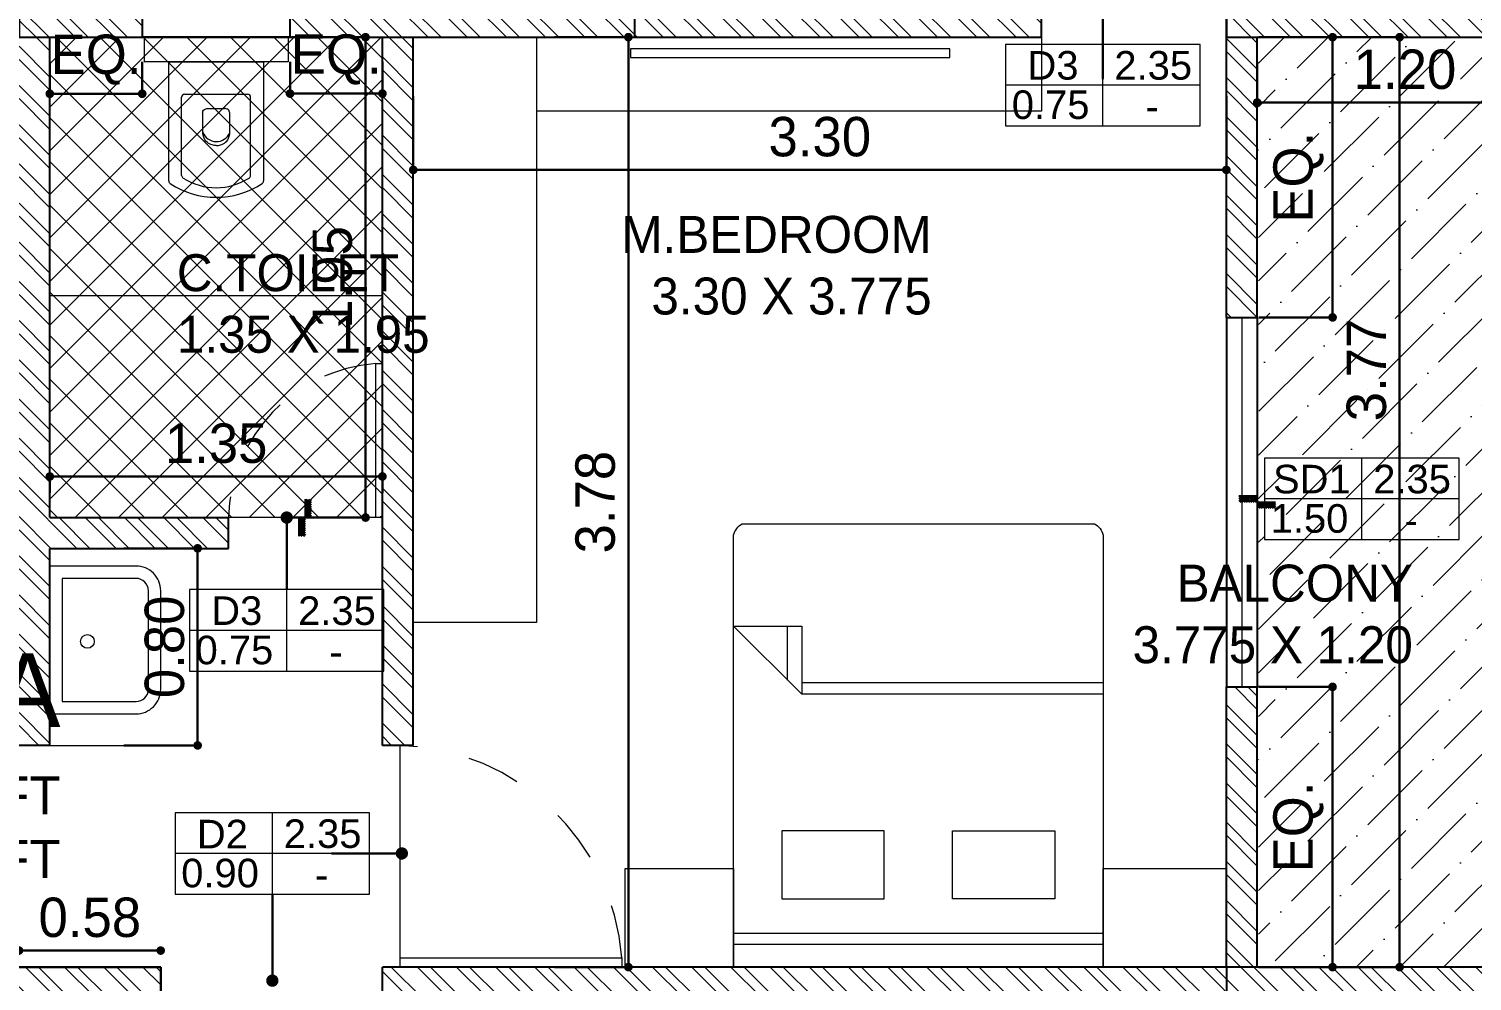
# Model space of a CAD drawing. Header units: metres. Extents: x 494 to 1845, y -666 to 1061.
# Drawn here: x 1411.273 to 1413.989, y 262.605 to 264.397 of the extents above; entities that cross this region are included whole.
import ezdxf

# ---------------------------------------------------------------- set-up
doc = ezdxf.new("R2010")
doc.units = ezdxf.units.M
doc.header["$MEASUREMENT"] = 0
doc.linetypes.add('1', pattern=[0])
doc.linetypes.add('DASHED2', pattern=[0.375, 0.25, -0.125])
doc.layers.get('Defpoints').update_dxf_attribs({"color": 12})
for name, color, linetype in [('A-AREA', 1, 'Continuous'), ('TILE DROP', 180, '1'), ('VDA-TEXT', 250, '1'), ('VDA-WALL BELOW', 8, 'Continuous')]:
    doc.layers.add(name, color=color, linetype=linetype)
for name, color, linetype, lineweight in [('A-Wall Hatch', 8, 'Continuous', 9), ('ARCHITECTURAL COMMENTS', 2, 'Continuous', 30), ('DIMENSION', 8, 'Continuous', 5), ('VDA-DOOR', 23, 'Continuous', 5), ('VDA-DW TAGS', 4, 'Continuous', 9), ('VDA-FURNITURE', 8, 'Continuous', 13), ('VDA-HATCH', 8, 'Continuous', 9), ('VDA-PLUMBING', 8, 'Continuous', 13), ('VDA-SLIDING DOOR', 4, 'Continuous', 9), ('VDA-WALL', 250, 'Continuous', 25)]:
    doc.layers.add(name, color=color, linetype=linetype, lineweight=lineweight)
doc.styles.add('arial', font='arial.ttf', dxfattribs={"height": 0.3})
doc.styles.add('RS', font='GOTHIC.TTF')
doc.styles.get("Standard").update_dxf_attribs({"font": 'arial.ttf'})
doc.dimstyles.new('SMALL-1', dxfattribs={"dimtxt": 0.16, "dimasz": 0.035, "dimexe": 0, "dimexo": 0.1, "dimgap": 0.05, "dimtad": 1, "dimzin": 0, "dimdsep": 46, "dimtxsty": 'RS', "dimblk": 'DOT', "dimcen": 2.5, "dimclrd": 256, "dimclre": 256, "dimclrt": 5, "dimadec": 0, "dimazin": 0, "dimtfac": 1, "dimtdec": 3, "dimtofl": 0, "dimtmove": 0, "dimatfit": 3, "dimfxl": 0, "dimtolj": 1, "dimtzin": 0, "dimarcsym": 0})
pattern_1 = [(135.0000000000001, (-4.440892098500626e-16, 0.375), (-0.004419417382415919, -0.004419417382415927), [])]

# ---------------------------------------------------------------- blocks, each defined once
blk = doc.blocks.new('zw$DE63')
at = {"layer": 'VDA-FURNITURE', "extrusion": (-1.507989483803639e-06, 1.204778851980319e-06, 0.9999999999981374)}
for p, q in [((0, 1.465385175775737), (1.737475395202637e-05, 0.03461594507098198)), ((1.799999579787254, 1.500022419262677), (0.04615342523902655, 1.500001120846719)), ((0.6923106350004673, 1.223085890640505), (0.4153841948136687, 1.500005604699254)), ((0.4153841948136687, 1.500005604699254), (0.4153875578194857, 1.223082527751103)), ((1.799999579787254, 1.500022419262677), (1.661538041196764, 1.500020737759769)), ((1.661538041196764, 1.500020737759769), (1.661556256935, 2.073787618428469e-05)), ((1.707710103131831, 2.129829954355955e-05), (1.707691887393594, 1.500021298183128)), ((1.800017794594169, 2.241926267743111e-05), (1.799999579787254, 1.500022419262677)), ((1.800017794594169, 2.241926267743111e-05), (1.799999579787254, 1.500022419262677)), ((1.246155807748437, 1.303861847263761), (1.523078884929419, 1.303865210153162)), ((1.246160851791501, 0.8884772319579497), (1.246155807748437, 1.303861847263761)), ((1.523078884929419, 1.303865210153162), (1.523083928972483, 0.8884805948473513)), ((0.6346176266670227, 1.280777497799136), (0.4153868574649096, 1.280774835497141)), ((0.4153875578194857, 1.223082527751103), (0.6923106350004673, 1.223085890640505)), ((0.646171641536057, 8.407281711697578e-06), (0.646156788803637, 1.223085330217145)), ((0.6923254877328873, 8.967705070972443e-06), (0.6923106350004673, 1.223085890640505)), ((1.523083928972483, 0.8884805948473513), (1.246160851791501, 0.8884772319579497)), ((1.5230872919783, 0.6115575178992003), (1.246164214797318, 0.6115541550097987)), ((1.246164214797318, 0.6115541550097987), (1.246169258840382, 0.1961695397039875)), ((1.523092336021364, 0.1961729025933892), (1.5230872919783, 0.6115575178992003)), ((1.246169258840382, 0.1961695397039875), (1.523092336021364, 0.1961729025933892)), ((0.04617164097726345, 1.120963133871555e-06), (1.800017794594169, 2.241926267743111e-05)), ((1.661556256935, 2.073787618428469e-05), (1.800017794594169, 2.241926267743111e-05))]:
    blk.add_line(p, q, dxfattribs=at)
at = {"layer": 'VDA-FURNITURE'}
for centre, start, end in [((0.0650025608483702, 1.426793432219711), 104.438611504063, 149.3025759873148), ((0.0650025608483702, 0.07320768862700788), 210.6974240127036, 255.5613884959456)]:
    blk.add_arc(centre, 0.07559534104429093, start, end, dxfattribs=at)
blk = doc.blocks.new('zw$FB86')
at = {"layer": 'VDA-FURNITURE'}
for points in [[(0, 0.4500000000007276), (0, 0.1000000000003638, 0.4142135623890781), (0.09999999999854481, 0), (0.5, 0, 0.4142135623784227), (0.5999999999985448, 0.1000000000003638), (0.5999999999985448, 0.4500000000007276)], [(0.05000000000291038, 0.4000000000014552), (0.05000000000291038, 0.09999999999672582, 0.4142135623730954), (0.09999999999854481, 0.0499999999992724), (0.5, 0.0499999999992724, 0.4142135623730952), (0.5499999999956344, 0.09999999999854481), (0.5499999999956344, 0.4000000000014552)]]:
    blk.add_lwpolyline(points, format="xyb", close=True, dxfattribs=at)
blk.add_circle((0.2941563244385179, 0.2973085056728451), 0.02777948606671998, dxfattribs=at)
blk = doc.blocks.new('zw$2702')
at = {"layer": 'VDA-FURNITURE'}
for p, q in [((0.5499802494960022, 0), (0.5499802476333571, 0.584986173780635)), ((0.6499802481921506, 0.5849861740134656), (0.5499802476333571, 0.584986173780635)), ((0.6499802491234732, 2.328306436538696e-10), (0.6499802481921506, 0.5849861740134656)), ((0.06626789482106688, 0.4849861727561802), (0.5499802476333571, 0.4849861738039181)), ((0.5499802476333571, 0.4849861738039181), (0.5499802485646796, 0.09999999997671694)), ((0.08852634602953913, 0.4324880581116304), (0.4059854198785615, 0.4324880588101223)), ((0.4179849887805176, 0.4204884897917509), (0.4179849887805176, 0.1644976834068075)), ((0.2097360829429817, 0.2924556011566892), (0.2098059284107876, 0.2941985074430704)), ((0.2098059284107876, 0.2941985074430704), (0.2100309964807821, 0.2969067156082019)), ((0.2100309964807821, 0.2969067156082019), (0.2105001874806476, 0.3004193421220407)), ((0.2105001874806476, 0.3004193421220407), (0.2113024063946796, 0.3045755033381283)), ((0.2113024063946796, 0.3045755033381283), (0.2125265535505605, 0.3092143153771758)), ((0.2125265535505605, 0.3092143153771758), (0.214261531138618, 0.3141748948255554)), ((0.214261531138618, 0.3141748948255554), (0.2165962422805023, 0.3192963579203933)), ((0.2165962422805023, 0.3192963579203933), (0.2196195882352185, 0.3244178210152313)), ((0.2196195882352185, 0.3244178210152313), (0.2234204721244168, 0.3293784004636109)), ((0.2234204721244168, 0.3293784004636109), (0.2280877952071023, 0.3340172126190737)), ((0.2280877952071023, 0.3340172126190737), (0.2337104606049252, 0.338173373718746)), ((0.2337104606049252, 0.338173373718746), (0.2403773705082131, 0.3416860003490001)), ((0.2403773705082131, 0.3416860003490001), (0.248177426175971, 0.3443942085141316)), ((0.248177426175971, 0.3443942085141316), (0.2571995307298494, 0.3461371148005128)), ((0.2571995307298494, 0.3461371148005128), (0.2675325863601756, 0.3467538355616853)), ((0.2675325863601756, 0.3467538355616853), (0.2780191826241207, 0.3467557415133342)), ((0.2780191826241207, 0.3467557415133342), (0.2874714464487624, 0.3467611278174445)), ((0.2874714464487624, 0.3467611278174445), (0.2959387444498134, 0.3467694973805919)), ((0.2959387444498134, 0.3467694973805919), (0.3034704441743088, 0.3467803528765216)), ((0.3034704441743088, 0.3467803528765216), (0.3101159131692839, 0.3467931972118095)), ((0.3101159131692839, 0.3467931972118095), (0.3159245171191287, 0.3468075330602005)), ((0.3159245171191287, 0.3468075330602005), (0.3209456235708785, 0.3468228633282706)), ((0.3209456235708785, 0.3468228633282706), (0.3252286000715685, 0.3468386908061802)), ((0.3252286000715685, 0.3468386908061802), (0.3288228123055887, 0.3468545182840899)), ((0.3288228123055887, 0.3468545182840899), (0.3317776278199744, 0.34686984855216)), ((0.3317776278199744, 0.34686984855216), (0.3341424141617608, 0.3468841845169663)), ((0.3341424141617608, 0.3468841845169663), (0.3359665379466605, 0.3468970287358388)), ((0.3359665379466605, 0.3468970287358388), (0.3381902633773279, 0.346916253794916)), ((0.3381902633773279, 0.346916253794916), (0.3388437426256132, 0.3469235459342599)), ((0.3388437426256132, 0.3469235459342599), (0.3397653868960333, 0.3470724488142878)), ((0.3397653868960333, 0.3470724488142878), (0.3421951776908827, 0.3472432924900204)), ((0.3421951776908827, 0.3472432924900204), (0.3456303991915775, 0.3470222798641771)), ((0.3456303991915775, 0.3470222798641771), (0.3495683355795336, 0.3459956140723079)), ((0.3495683355795336, 0.3459956140723079), (0.3535062728988123, 0.3437494980171323)), ((0.3535062728988123, 0.3437494980171323), (0.3569414934681845, 0.3398701344849542)), ((0.3569414934681845, 0.3398701344849542), (0.3583134880827856, 0.337188673322089)), ((0.3583134880827856, 0.337188673322089), (0.3593712842630339, 0.3339437264949083)), ((0.3593712842630339, 0.3339437264949083), (0.3600520447434974, 0.3300835692789406)), ((0.3600520447434974, 0.3300835692789406), (0.3602929294647765, 0.3255564770661294)), ((0.3602929294647765, 0.3262134199030697), (0.3602929294647765, 0.2587727529462427)), ((0.2097325569557142, 0.2918388803955168), (0.2097360829429817, 0.2924556011566892)), ((0.2097325569557142, 0.2916363230906427), (0.2097360829429817, 0.2910196023294702)), ((0.2097360829429817, 0.2910196023294702), (0.2098059284107876, 0.289276696043089)), ((0.2098059284107876, 0.289276696043089), (0.2100309964807821, 0.2865684878779575)), ((0.2100309964807821, 0.2865684878779575), (0.2105001884119702, 0.2830558613641188)), ((0.2105001884119702, 0.2830558613641188), (0.2113024063946796, 0.2788997001480311)), ((0.2113024063946796, 0.2788997001480311), (0.2125265535505605, 0.2742608881089836)), ((0.2125265535505605, 0.2742608881089836), (0.214261531138618, 0.2693003086606041)), ((0.214261531138618, 0.2693003086606041), (0.2165962422805023, 0.2641788455657661)), ((0.2165962422805023, 0.2641788455657661), (0.2196195882352185, 0.2590573824709281)), ((0.2196195882352185, 0.2590573824709281), (0.2234204721244168, 0.2540968030225486)), ((0.2234204721244168, 0.2540968030225486), (0.2280877952071023, 0.2494579909835011)), ((0.2280877952071023, 0.2494579909835011), (0.2337104615362477, 0.2453018297674134)), ((0.2337104615362477, 0.2453018297674134), (0.2403773705082131, 0.24178920336999)), ((0.2403773705082131, 0.24178920336999), (0.2481774271072936, 0.2390809950884432)), ((0.2481774271072936, 0.2390809950884432), (0.2571995316611719, 0.237338088802062)), ((0.2571995316611719, 0.237338088802062), (0.2675325863601756, 0.2367213681573048)), ((0.2675325863601756, 0.2367213681573048), (0.2780236706676078, 0.2367217985447496)), ((0.2780236706676078, 0.2367217985447496), (0.2874886181743932, 0.2367230148520321)), ((0.2874886181743932, 0.2367230148520321), (0.2959756257550907, 0.2367249047383666)), ((0.2959756257550907, 0.2367249047383666), (0.3035328884216142, 0.236727355979383)), ((0.3035328884216142, 0.236727355979383), (0.3102086030485225, 0.236730256350711)), ((0.3102086030485225, 0.236730256350711), (0.3160509665103746, 0.236733493511565)), ((0.3160509665103746, 0.236733493511565), (0.3211081728877616, 0.2367369552375749)), ((0.3211081728877616, 0.2367369552375749), (0.3254284199865651, 0.236740529187955)), ((0.3254284199865651, 0.236740529187955), (0.3290599037500215, 0.236744103138335)), ((0.3290599037500215, 0.236744103138335), (0.332050820121367, 0.2367475647479296)), ((0.332050820121367, 0.2367475647479296), (0.334449365043838, 0.2367508019087836)), ((0.334449365043838, 0.2367508019087836), (0.336303734460671, 0.2367537022801116)), ((0.336303734460671, 0.2367537022801116), (0.338572732413013, 0.2367580434074625)), ((0.338572732413013, 0.2367580434074625), (0.3392433824556065, 0.2367596899857745)), ((0.3392433824556065, 0.2367596899857745), (0.3401572865041089, 0.2367472226032987)), ((0.3401572865041089, 0.2367472226032987), (0.3425647087933612, 0.2369134899927303)), ((0.3498543801324558, 0.2390042450278997), (0.3537337652014685, 0.2415397411677986)), ((0.3537337652014685, 0.2415397411677986), (0.357100939618249, 0.2454759883694351)), ((0.357100939618249, 0.2454759883694351), (0.358435750247736, 0.2480648637283593)), ((0.358435750247736, 0.2480648637283593), (0.3594544718580437, 0.2511184909380972)), ((0.3594544718580437, 0.2511184909380972), (0.3600944245772553, 0.2546750580659136)), ((0.3600944245772553, 0.2546750580659136), (0.3602929294647765, 0.2587727529462427)), ((0.0885263469608617, 0.1524981135735288), (0.4059854198785615, 0.1524981142720208)), ((0.5499802485646796, 0.09999999997671694), (0.06626789575238945, 0.09999999892897904)), ((0.6499802491234732, 2.328306436538696e-10), (0.5499802494960022, 0))]:
    blk.add_line(p, q, dxfattribs=at)
for centre, radius, start, end in [((0.3392895713986945, 0.2924930856897845), 0.3392895713959484, 146.5314716852323, 213.4685283147677), ((0.06626789482106688, 0.4729866042835056), 0.01199956846898923, 90.00000178148115, 146.5314734667167), ((0.2879243318529916, 0.2924930862718611), 0.2489257321441072, 147.4567942573825, 212.5432060142842), ((0.08852634602953913, 0.4204884890568792), 0.011999569053979, 90.00000010672171, 150.4906703928836), ((0.4059854198785615, 0.4204884897553711), 0.011999569053979, 1.334021322268115e-07, 90.00000010672171), ((0.2850434205101919, 0.2912927382494672), 0.0588110275135647, 109.8583284364351, 247.3191860105703), ((0.3340704313086462, 0.2802833565147012), 0.0441938690793455, 281.0814857867093, 290.9254203467502), ((0.0885263469608617, 0.1644976825555204), 0.011999569053979, 209.5093298833318, 270.0000001067217), ((0.4059854198785615, 0.1644976832540124), 0.011999569053979, 270.0000001067217, 1.334021322268115e-07), ((0.06626789575238945, 0.1119995681438013), 0.01199956927687568, 213.4685292737154, 270.000000958813)]:
    blk.add_arc(centre, radius, start, end, dxfattribs=at)
blk = doc.blocks.new('zw$F1DC')
at = {"layer": 'VDA-DOOR'}
for p, q in [((2.601322194095701e-05, 0), (2.601322339979006e-05, 0.9000000000000001)), ((2.601322192941069e-05, 0.0379718426371404), (0.9000260132219293, 0.0379718426371404)), ((2.601322194095701e-05, 0), (0.9000260132219409, 2.777222896099829e-13)), ((0.9000260132219293, 0.03797184263741812), (0.9000260132219293, 2.777222896099829e-13))]:
    blk.add_line(p, q, dxfattribs=at).dxf.unprotected_set("ltscale", 0)
at = {"layer": 'VDA-DOOR', "linetype": 'DASHED2', "ltscale": 0.3}
blk.add_arc((-0.02829771850029106, -0.03040769462445214), 0.9308387142759031, 4.212750427302682, 88.25632433435375, dxfattribs=at)
blk = doc.blocks.new('zw$AB1F')
at = {"layer": 'VDA-DOOR', "xscale": 1.111111111003124, "yscale": 1.111111111003124, "zscale": 1.111111111003124, "rotation": 90.00000000080222}
blk.add_blockref('zw$F1DC', (0.9999999967510598, -1.13686837721616e-13), dxfattribs=at)
blk = doc.blocks.new('_Dot')
at = {"color": 0, "linetype": 'ByBlock', "lineweight": -2}
blk.add_line((-0.5, 0), (-1, 0), dxfattribs=at)
at = {"color": 0, "linetype": 'ByBlock', "const_width": 0.5}
blk.add_lwpolyline([(-0.25, 0, 1), (0.25, 0, 1)], format="xyb", close=True, dxfattribs=at)
blk = doc.blocks.new('*D499')
at = {"layer": 'Defpoints', "color": 0, "lineweight": 30, "transparency": 16777216}
for p in [(7.904592309855161, 6.77467690777047), (8.279592309855161, 6.77467690777047), (8.279592309855161, 6.545653447811389)]:
    blk.add_point(p, dxfattribs=at)
at = {"layer": 'DIMENSION', "lineweight": -2, "transparency": 16777216}
for p, q in [((7.904592309855161, 6.67467690777047), (7.904592309855161, 6.545653447811389)), ((8.279592309855161, 6.67467690777047), (8.279592309855161, 6.545653447811389)), ((7.939592309855161, 6.545653447811389), (8.244592309855161, 6.545653447811389))]:
    blk.add_line(p, q, dxfattribs=at)
at = {"layer": 'DIMENSION', "lineweight": -2, "transparency": 16777216, "xscale": 0.035, "yscale": 0.035, "zscale": 0.035, "rotation": 180}
blk.add_blockref('_Dot', (7.904592309855161, 6.545653447811389), dxfattribs=at)
at = {"layer": 'DIMENSION', "lineweight": -2, "transparency": 16777216, "xscale": 0.035, "yscale": 0.035, "zscale": 0.035}
blk.add_blockref('_Dot', (8.279592309855161, 6.545653447811389), dxfattribs=at)
at = {"layer": 'DIMENSION', "color": 5, "transparency": 16777216, "insert": (8.092092309855161, 6.683974317967746), "char_height": 0.16, "attachment_point": 5, "style": 'RS'}
blk.add_mtext('\\A1;EQ.', dxfattribs=at)
blk = doc.blocks.new('*D500')
at = {"layer": 'Defpoints', "color": 0, "lineweight": 30, "transparency": 16777216}
for p in [(6.929592309855252, 6.77467690777047), (7.304592309855252, 6.77467690777047), (7.304592309855252, 6.544906183971705)]:
    blk.add_point(p, dxfattribs=at)
at = {"layer": 'DIMENSION', "lineweight": -2, "transparency": 16777216}
for p, q in [((6.929592309855252, 6.67467690777047), (6.929592309855252, 6.544906183971705)), ((7.304592309855252, 6.67467690777047), (7.304592309855252, 6.544906183971705)), ((6.964592309855252, 6.544906183971705), (7.269592309855252, 6.544906183971705))]:
    blk.add_line(p, q, dxfattribs=at)
at = {"layer": 'DIMENSION', "lineweight": -2, "transparency": 16777216, "xscale": 0.035, "yscale": 0.035, "zscale": 0.035, "rotation": 180}
blk.add_blockref('_Dot', (6.929592309855252, 6.544906183971705), dxfattribs=at)
at = {"layer": 'DIMENSION', "lineweight": -2, "transparency": 16777216, "xscale": 0.035, "yscale": 0.035, "zscale": 0.035}
blk.add_blockref('_Dot', (7.304592309855252, 6.544906183971705), dxfattribs=at)
at = {"layer": 'DIMENSION', "color": 5, "transparency": 16777216, "insert": (7.117092309855252, 6.683227054128061), "char_height": 0.16, "attachment_point": 5, "style": 'RS'}
blk.add_mtext('\\A1;EQ.', dxfattribs=at)
blk = doc.blocks.new('*D501')
at = {"layer": 'Defpoints', "color": 0, "lineweight": 30, "transparency": 16777216}
for p in [(6.929592309855252, 6.77467690777047), (8.210937960195452, 6.77467690777047), (6.929592309855252, 4.824676907770481)]:
    blk.add_point(p, dxfattribs=at)
at = {"layer": 'DIMENSION', "lineweight": -2, "transparency": 16777216}
for p, q in [((7.910937960195452, 6.77467690777047), (8.210937960195452, 6.77467690777047)), ((8.210937960195452, 4.859676907770481), (8.210937960195452, 6.73967690777047)), ((7.910937960195452, 4.824676907770481), (8.210937960195452, 4.824676907770481))]:
    blk.add_line(p, q, dxfattribs=at)
at = {"layer": 'DIMENSION', "lineweight": -2, "transparency": 16777216, "xscale": 0.035, "yscale": 0.035, "zscale": 0.035}
for p, rotation in [((8.210937960195452, 6.77467690777047), 90), ((8.210937960195452, 4.824676907770481), 270)]:
    blk.add_blockref('_Dot', p, dxfattribs=dict(at, rotation=rotation))
at = {"layer": 'DIMENSION', "color": 5, "transparency": 16777216, "insert": (8.076913487047932, 5.799676907770476), "char_height": 0.16, "attachment_point": 5, "rotation": 90, "style": 'RS'}
blk.add_mtext('\\A1;1.95', dxfattribs=at)
blk = doc.blocks.new('*D502')
at = {"layer": 'Defpoints', "color": 0, "lineweight": 30, "transparency": 16777216}
for p in [(8.279588281246333, 4.991356377974739), (6.929592309855252, 4.824676907770481), (8.279588281246333, 4.824676877164961)]:
    blk.add_point(p, dxfattribs=at)
at = {"layer": 'DIMENSION', "lineweight": -2, "transparency": 16777216}
for p, q in [((6.929592309855252, 4.924676907770481), (6.929592309855252, 4.991356377974739)), ((6.964592309855252, 4.991356377974739), (8.244588281246333, 4.991356377974739)), ((8.279588281246333, 4.924676877164961), (8.279588281246333, 4.991356377974739))]:
    blk.add_line(p, q, dxfattribs=at)
at = {"layer": 'DIMENSION', "lineweight": -2, "transparency": 16777216, "xscale": 0.035, "yscale": 0.035, "zscale": 0.035, "rotation": 180}
blk.add_blockref('_Dot', (6.929592309855252, 4.991356377974739), dxfattribs=at)
at = {"layer": 'DIMENSION', "lineweight": -2, "transparency": 16777216, "xscale": 0.035, "yscale": 0.035, "zscale": 0.035}
blk.add_blockref('_Dot', (8.279588281246333, 4.991356377974739), dxfattribs=at)
at = {"layer": 'DIMENSION', "color": 5, "transparency": 16777216, "insert": (7.604590295550793, 5.125380851122258), "char_height": 0.16, "attachment_point": 5, "style": 'RS'}
blk.add_mtext('\\A1;1.35', dxfattribs=at)
blk = doc.blocks.new('*D503')
at = {"layer": 'Defpoints', "color": 0, "lineweight": 30, "transparency": 16777216}
for p in [(6.929592309855252, 4.699676907770481), (7.529592309855161, 4.699676907770481), (6.929592309855252, 3.89967690777047)]:
    blk.add_point(p, dxfattribs=at)
at = {"layer": 'DIMENSION', "lineweight": -2, "transparency": 16777216}
for p, q in [((7.229592309855161, 4.699676907770481), (7.529592309855161, 4.699676907770481)), ((7.529592309855161, 3.93467690777047), (7.529592309855161, 4.664676907770481)), ((7.229592309855161, 3.89967690777047), (7.529592309855161, 3.89967690777047))]:
    blk.add_line(p, q, dxfattribs=at)
at = {"layer": 'DIMENSION', "lineweight": -2, "transparency": 16777216, "xscale": 0.035, "yscale": 0.035, "zscale": 0.035}
for p, rotation in [((7.529592309855161, 4.699676907770481), 90), ((7.529592309855161, 3.89967690777047), 270)]:
    blk.add_blockref('_Dot', p, dxfattribs=dict(at, rotation=rotation))
at = {"layer": 'DIMENSION', "color": 5, "transparency": 16777216, "insert": (7.395567836707643, 4.299676907770447), "char_height": 0.16, "attachment_point": 5, "rotation": 90, "style": 'RS'}
blk.add_mtext('\\A1;0.80', dxfattribs=at)
blk = doc.blocks.new('*D510')
at = {"layer": 'Defpoints', "color": 0, "lineweight": 30, "transparency": 16777216}
for p in [(7.37959230985507, 3.066908546580123), (6.804592309855252, 2.999676907770493), (7.37959230985507, 2.999676907770493)]:
    blk.add_point(p, dxfattribs=at)
at = {"layer": 'DIMENSION', "lineweight": -2, "transparency": 16777216}
for p, q in [((6.804592309855252, 3.066908546580123), (6.804592309855252, 3.066908546580123)), ((6.839592309855252, 3.066908546580123), (7.34459230985507, 3.066908546580123)), ((7.37959230985507, 3.066908546580123), (7.37959230985507, 3.066908546580123))]:
    blk.add_line(p, q, dxfattribs=at)
at = {"layer": 'DIMENSION', "lineweight": -2, "transparency": 16777216, "xscale": 0.035, "yscale": 0.035, "zscale": 0.035, "rotation": 180}
blk.add_blockref('_Dot', (6.804592309855252, 3.066908546580123), dxfattribs=at)
at = {"layer": 'DIMENSION', "lineweight": -2, "transparency": 16777216, "xscale": 0.035, "yscale": 0.035, "zscale": 0.035}
blk.add_blockref('_Dot', (7.37959230985507, 3.066908546580123), dxfattribs=at)
at = {"layer": 'DIMENSION', "color": 5, "transparency": 16777216, "insert": (7.092092309855161, 3.200933019727642), "char_height": 0.16, "attachment_point": 5, "style": 'RS'}
blk.add_mtext('\\A1;0.58', dxfattribs=at)
blk = doc.blocks.new('*D519')
at = {"layer": 'Defpoints', "color": 0, "lineweight": 30, "transparency": 16777216}
for p in [(8.404592309855161, 6.77467690777047), (11.70459230985512, 6.77467690777047), (11.70459230985512, 6.235841336266674)]:
    blk.add_point(p, dxfattribs=at)
at = {"layer": 'DIMENSION', "lineweight": -2, "transparency": 16777216}
for p, q in [((8.404592309855161, 6.535841336266674), (8.404592309855161, 6.235841336266674)), ((11.70459230985512, 6.535841336266674), (11.70459230985512, 6.235841336266674)), ((8.439592309855161, 6.235841336266674), (11.66959230985512, 6.235841336266674))]:
    blk.add_line(p, q, dxfattribs=at)
at = {"layer": 'DIMENSION', "lineweight": -2, "transparency": 16777216, "xscale": 0.035, "yscale": 0.035, "zscale": 0.035, "rotation": 180}
blk.add_blockref('_Dot', (8.404592309855161, 6.235841336266674), dxfattribs=at)
at = {"layer": 'DIMENSION', "lineweight": -2, "transparency": 16777216, "xscale": 0.035, "yscale": 0.035, "zscale": 0.035}
blk.add_blockref('_Dot', (11.70459230985512, 6.235841336266674), dxfattribs=at)
at = {"layer": 'DIMENSION', "color": 5, "transparency": 16777216, "insert": (10.05459230985514, 6.369865809414192), "char_height": 0.16, "attachment_point": 5, "style": 'RS'}
blk.add_mtext('\\A1;3.30', dxfattribs=at)
blk = doc.blocks.new('*D520')
at = {"layer": 'Defpoints', "color": 0, "lineweight": 30, "transparency": 16777216}
for p in [(8.404592309855161, 6.77467690777047), (8.404592309855161, 2.999676907770493), (9.277776436694467, 2.999676907770493)]:
    blk.add_point(p, dxfattribs=at)
at = {"layer": 'DIMENSION', "lineweight": -2, "transparency": 16777216}
for p, q in [((8.977776436694466, 6.77467690777047), (9.277776436694467, 6.77467690777047)), ((9.277776436694467, 6.73967690777047), (9.277776436694467, 3.034676907770493)), ((8.977776436694466, 2.999676907770493), (9.277776436694467, 2.999676907770493))]:
    blk.add_line(p, q, dxfattribs=at)
at = {"layer": 'DIMENSION', "lineweight": -2, "transparency": 16777216, "xscale": 0.035, "yscale": 0.035, "zscale": 0.035}
for p, rotation in [((9.277776436694467, 6.77467690777047), 90), ((9.277776436694467, 2.999676907770493), 270)]:
    blk.add_blockref('_Dot', p, dxfattribs=dict(at, rotation=rotation))
at = {"layer": 'DIMENSION', "color": 5, "transparency": 16777216, "insert": (9.143751963546947, 4.887176907770481), "char_height": 0.16, "attachment_point": 5, "rotation": 90, "style": 'RS'}
blk.add_mtext('\\A1;3.78', dxfattribs=at)
blk = doc.blocks.new('*D521')
at = {"layer": 'Defpoints', "color": 0, "lineweight": 30, "transparency": 16777216}
for p in [(11.70459230985512, 6.77467690777047), (12.13578537430203, 6.77467690777047), (11.70459230985512, 5.637176907770481)]:
    blk.add_point(p, dxfattribs=at)
at = {"layer": 'DIMENSION', "lineweight": -2, "transparency": 16777216}
for p, q in [((11.83578537430203, 6.77467690777047), (12.13578537430203, 6.77467690777047)), ((12.13578537430203, 5.672176907770481), (12.13578537430203, 6.73967690777047)), ((11.83578537430203, 5.637176907770481), (12.13578537430203, 5.637176907770481))]:
    blk.add_line(p, q, dxfattribs=at)
at = {"layer": 'DIMENSION', "lineweight": -2, "transparency": 16777216, "xscale": 0.035, "yscale": 0.035, "zscale": 0.035}
for p, rotation in [((12.13578537430203, 6.77467690777047), 90), ((12.13578537430203, 5.637176907770481), 270)]:
    blk.add_blockref('_Dot', p, dxfattribs=dict(at, rotation=rotation))
at = {"layer": 'DIMENSION', "color": 5, "transparency": 16777216, "insert": (11.99746450414568, 6.205926907770447), "char_height": 0.16, "attachment_point": 5, "rotation": 90, "style": 'RS'}
blk.add_mtext('\\A1;EQ.', dxfattribs=at)
blk = doc.blocks.new('*D522')
at = {"layer": 'Defpoints', "color": 0, "lineweight": 30, "transparency": 16777216}
for p in [(11.70459230985512, 4.137176907770481), (11.70459152658191, 2.999678303300243), (12.13553928337137, 2.999678303300243)]:
    blk.add_point(p, dxfattribs=at)
at = {"layer": 'DIMENSION', "lineweight": -2, "transparency": 16777216}
for p, q in [((11.83553928337137, 4.137176907770481), (12.13553928337137, 4.137176907770481)), ((12.13553928337137, 4.102176907770481), (12.13553928337137, 3.034678303300243)), ((11.83553928337137, 2.999678303300243), (12.13553928337137, 2.999678303300243))]:
    blk.add_line(p, q, dxfattribs=at)
at = {"layer": 'DIMENSION', "lineweight": -2, "transparency": 16777216, "xscale": 0.035, "yscale": 0.035, "zscale": 0.035}
for p, rotation in [((12.13553928337137, 4.137176907770481), 90), ((12.13553928337137, 2.999678303300243), 270)]:
    blk.add_blockref('_Dot', p, dxfattribs=dict(at, rotation=rotation))
at = {"layer": 'DIMENSION', "color": 5, "transparency": 16777216, "insert": (11.99721841321502, 3.568427605535362), "char_height": 0.16, "attachment_point": 5, "rotation": 90, "style": 'RS'}
blk.add_mtext('\\A1;EQ.', dxfattribs=at)
blk = doc.blocks.new('*D523')
at = {"layer": 'Defpoints', "color": 0, "lineweight": 30, "transparency": 16777216}
for p in [(11.82959230985512, 6.77467690777047), (11.83553928349215, 2.999678303300243), (12.40785989021833, 2.999678303300243)]:
    blk.add_point(p, dxfattribs=at)
at = {"layer": 'DIMENSION', "lineweight": -2, "transparency": 16777216}
for p, q in [((12.10785989021833, 6.77467690777047), (12.40785989021833, 6.77467690777047)), ((12.40785989021833, 6.73967690777047), (12.40785989021833, 3.034678303300243)), ((12.10785989021833, 2.999678303300243), (12.40785989021833, 2.999678303300243))]:
    blk.add_line(p, q, dxfattribs=at)
at = {"layer": 'DIMENSION', "lineweight": -2, "transparency": 16777216, "xscale": 0.035, "yscale": 0.035, "zscale": 0.035}
for p, rotation in [((12.40785989021833, 6.77467690777047), 90), ((12.40785989021833, 2.999678303300243), 270)]:
    blk.add_blockref('_Dot', p, dxfattribs=dict(at, rotation=rotation))
at = {"layer": 'DIMENSION', "color": 5, "transparency": 16777216, "insert": (12.27383541707081, 5.423648267824092), "char_height": 0.16, "attachment_point": 5, "rotation": 90, "style": 'RS'}
blk.add_mtext('\\A1;3.77', dxfattribs=at)
blk = doc.blocks.new('*D524')
at = {"layer": 'Defpoints', "color": 0, "lineweight": 30, "transparency": 16777216}
for p in [(11.82959230985512, 6.77467690777047), (13.02959230985516, 6.77467690777047), (13.02959230985516, 6.509369901592038)]:
    blk.add_point(p, dxfattribs=at)
at = {"layer": 'DIMENSION', "lineweight": -2, "transparency": 16777216}
for p, q in [((11.82959230985512, 6.67467690777047), (11.82959230985512, 6.509369901592038)), ((13.02959230985516, 6.67467690777047), (13.02959230985516, 6.509369901592038)), ((11.86459230985512, 6.509369901592038), (12.99459230985516, 6.509369901592038))]:
    blk.add_line(p, q, dxfattribs=at)
at = {"layer": 'DIMENSION', "lineweight": -2, "transparency": 16777216, "xscale": 0.035, "yscale": 0.035, "zscale": 0.035, "rotation": 180}
blk.add_blockref('_Dot', (11.82959230985512, 6.509369901592038), dxfattribs=at)
at = {"layer": 'DIMENSION', "lineweight": -2, "transparency": 16777216, "xscale": 0.035, "yscale": 0.035, "zscale": 0.035}
blk.add_blockref('_Dot', (13.02959230985516, 6.509369901592038), dxfattribs=at)
at = {"layer": 'DIMENSION', "color": 5, "transparency": 16777216, "insert": (12.42959230985514, 6.643394374739557), "char_height": 0.16, "attachment_point": 5, "style": 'RS'}
blk.add_mtext('\\A1;1.20', dxfattribs=at)
blk = doc.blocks.new('D2 F')
at = {"layer": 'VDA-DW TAGS'}
for p, q in [((1526.931973292432, 317.9785229997766), (1526.931973292432, 318.3093975895068)), ((1527.326713496184, 318.1439602946417), (1526.536973292432, 318.1439602946417))]:
    blk.add_line(p, q, dxfattribs=at)
blk.add_lwpolyline([(1527.326713496184, 318.3093975895068), (1526.536973292432, 318.3093975895068), (1526.536973292432, 317.9785229997766), (1527.326713496184, 317.9785229997766)], close=True, dxfattribs=at)
at = {"layer": 'VDA-DW TAGS', "char_height": 0.1159809851405905, "attachment_point": 8, "style": 'arial'}
for s, insert, width in [('D2', (1526.729266800857, 318.1646217140338), 0.2822932409837917), ('2.35', (1527.136089685218, 318.1646217140338), 0.2822932409837917), ('0.90', (1526.719750490626, 318.0048427286442), 0.275840167237977), ('-', (1527.132187534136, 317.9991844191687), 0.3661736348513708)]:
    blk.add_mtext(s, dxfattribs=dict(at, insert=insert, width=width))
blk = doc.blocks.new('D3 F')
at = {"layer": 'VDA-DW TAGS'}
for p, q in [((1526.935698725297, 319.900243490464), (1526.935698725297, 320.2311180801943)), ((1527.330438929049, 320.0656807853292), (1526.540698725297, 320.0656807853292))]:
    blk.add_line(p, q, dxfattribs=at)
blk.add_lwpolyline([(1527.330438929049, 320.2311180801943), (1526.540698725297, 320.2311180801943), (1526.540698725297, 319.900243490464), (1527.330438929049, 319.900243490464)], close=True, dxfattribs=at)
at = {"layer": 'VDA-DW TAGS', "char_height": 0.1159809851405905, "attachment_point": 8, "style": 'arial'}
for s, insert, width in [('D3', (1526.732992233722, 320.0863422047213), 0.2822932409837917), ('2.35', (1527.139815118083, 320.0863422047213), 0.2822932409837917), ('0.75', (1526.723475923491, 319.9265632193317), 0.275840167237977), ('-', (1527.135912967001, 319.9209049098562), 0.3661736348513708)]:
    blk.add_mtext(s, dxfattribs=dict(at, insert=insert, width=width))
blk = doc.blocks.new('SD1')
at = {"layer": 'VDA-DW TAGS'}
for p, q in [((1524.896669218902, 317.5214312830126), (1524.896669218902, 317.8523058727428)), ((1525.291409422654, 317.6868685778777), (1524.501669218902, 317.6868685778777))]:
    blk.add_line(p, q, dxfattribs=at)
blk.add_lwpolyline([(1525.291409422654, 317.8523058727428), (1524.501669218902, 317.8523058727428), (1524.501669218902, 317.5214312830126), (1525.291409422654, 317.5214312830126)], close=True, dxfattribs=at)
at = {"layer": 'VDA-DW TAGS', "char_height": 0.1159809851405905, "attachment_point": 8, "style": 'arial'}
for s, insert, width in [('SD1', (1524.693962727328, 317.7075299972698), 0.2822932409837917), ('2.35', (1525.100785611688, 317.7075299972698), 0.2822932409837917), ('1.50', (1524.684446417097, 317.5477510118802), 0.275840167237977), ('-', (1525.096883460606, 317.5420927024047), 0.3661736348513708)]:
    blk.add_mtext(s, dxfattribs=dict(at, insert=insert, width=width))
blk = doc.blocks.new('TT-level diff-flat-14')
at = {"layer": 'TILE DROP'}
h = blk.add_hatch(dxfattribs=at)
h.set_pattern_fill('ANSI31', color=256, scale=0.05, angle=90.00000000000006, style=0)
h.set_pattern_definition(pattern_1)
h.paths.add_polyline_path([(-0.07499999999998863, 0.02500000000000568), (-0.07499999999998863, 0), (0, 0), (0, 0.02500000000000568)])
h = blk.add_hatch(dxfattribs=at)
h.set_pattern_fill('ANSI31', color=256, scale=0.05, angle=90.00000000000006, style=0)
h.set_pattern_definition(pattern_1)
h.paths.add_polyline_path([(0, 0), (0, -0.02500000000000568), (0.07499999999998863, -0.02500000000000568), (0.07499999999998863, 0)])
for points in [[(0, 0), (-0.07499999999998863, 0)], [(0.07499999999998863, -0.02500000000000568), (0, -0.02500000000000568), (0, 0), (-0.07499999999998863, 0)]]:
    blk.add_lwpolyline(points, dxfattribs=at)
blk = doc.blocks.new('FDHTRH')
at = {"layer": 'A-Wall Hatch', "ltscale": 0.1}
h = blk.add_hatch(dxfattribs=at)
h.set_pattern_fill('ANSI32', color=256, scale=0.3, angle=270)
h.set_pattern_definition([(315, (2.510190329303441, 1.572748038928978), (0.07954951288348662, 0.07954951288348659), []), (315, (2.510190329303441, 1.519715030428983), (0.07954951288348662, 0.07954951288348659), [])])
h.paths.add_polyline_path([(13.15459230985516, 2.999676907770493), (11.82959230985512, 2.999676907770493), (11.82959230985512, 4.137176907770481), (11.70459230985512, 4.137176907770481), (11.70459230985512, 2.999676907770493), (8.279592309855161, 2.999676907770493), (8.279592309855161, 2.874676907770493), (11.70459230985512, 2.874676907770493), (11.70459230985512, -0.6003230922295302), (11.82959230985512, -0.6003230922295302), (11.82959230985512, 2.874676907770493), (13.15459230985516, 2.874676907770493)])
h.paths.add_polyline_path([(4.704592309855116, 6.474676907770515), (3.03459230985527, 6.474676907770515), (3.03459230985527, 9.149676907770527), (6.929592309855252, 9.149676907770527), (6.929592309855252, 9.274676907770527), (1.434592309855361, 9.274676907770527), (1.434592309855361, 9.149676907770527), (2.90959230985527, 9.149676907770527), (2.90959230985527, 7.949676907770538), (2.559592309855361, 7.949676907770538), (2.559592309855361, 7.824676907770538), (2.90959230985527, 7.824676907770538), (2.90959230985527, 6.474676907770515), (2.559592309855361, 6.474676907770515), (2.559592309855361, 6.349676907770515), (4.704592309855116, 6.349676907770515)])
h.paths.add_polyline_path([(0.5595923098553612, 0.9496769077704812), (0.5595923098553612, 2.999676907770493), (1.434592309855361, 2.999676907770493), (1.434592309855361, 7.949676907770538), (1.559592309855361, 7.949676907770538), (1.559592309855361, 2.999676907770493), (1.829592309855343, 2.999676907770493), (1.829592309855343, 2.874676907770493), (0.6845923098553612, 2.874676907770493), (0.6845923098553612, 0.9496769077704812)])
h.paths.add_polyline_path([(5.904592309855161, 2.999676907770493), (3.629592309855298, 2.999676907770493), (3.629592309855298, -0.6003230922295302), (3.754592309855298, -0.6003230922295302), (3.754592309855298, 2.874676907770493), (5.904592309855161, 2.874676907770493)])
h.paths.add_polyline_path([(7.304592309855252, 6.899537461166915), (7.298689581203462, 6.899537461166915), (6.929592309855252, 6.89967690777047), (6.929592309855252, 7.949676907770538), (6.804592309855252, 7.949676907770538), (6.804592309855252, 6.89967690777047), (5.904592309855161, 6.89967690777047), (5.904592309855161, 6.349676907770515), (6.029592309855161, 6.349676907770515), (6.029592309855161, 6.77467690777047), (6.804592309855252, 6.77467690777047), (6.804592309855252, 3.89967690777047), (6.929592309855252, 3.89967690777047), (6.929592309855252, 4.699676907770481), (7.654592309855161, 4.699676907770481), (7.654592309855161, 4.824676907770481), (6.929592309855252, 4.824676907770481), (6.929592309855252, 6.77467690777047), (7.304592309855252, 6.77467690777047)])
h.paths.add_polyline_path([(10.95459230985512, 6.89967690777047), (9.304592309855025, 6.89967690777047), (9.304592309855025, 8.249676907770493), (10.25459230985507, 8.249676907770493), (10.25459230985507, 8.374537461166938), (9.179592309855025, 8.374676907770493), (9.179592309855025, 6.89967690777047), (7.904592309855161, 6.89967690777047), (7.904592309855161, 6.77467690777047), (10.95459230985512, 6.77467690777047)])
h.paths.add_polyline_path([(7.654592309855161, 1.974676907770458), (6.929592309855252, 1.974676907770458), (6.929592309855252, 2.874676907770493), (7.37959230985507, 2.874676907770493), (7.37959230985507, 2.999676907770493), (6.804592309855252, 2.999676907770493), (6.804592309855252, -0.6003230922295302), (7.304592309855252, -0.6003230922295302), (7.304592309855252, -0.4754625388330851), (7.298689581203462, -0.4754625388330851), (6.929592309855252, -0.4753230922295302), (6.929592309855252, 1.849676904299827), (7.654592309855161, 1.849676907770458)])
h.paths.add_polyline_path([(11.82959230985512, 8.374676907770493), (10.85459230985498, 8.374676907770493), (10.85459230985498, 8.249676907770493), (11.70459230985512, 8.249676907770493), (11.70459230985512, 6.89967690777047), (11.82959230985512, 6.89967690777047)])
h.paths.add_polyline_path([(8.404592309855161, 1.974676907770458), (8.279592309855161, 1.974676907770458), (8.279592309855161, -0.4753230922295302), (7.904592309855161, -0.4753230922295302), (7.904592309855161, -0.6003230922295302), (8.404592309855161, -0.6003230922295302)])
h.paths.add_polyline_path([(8.404592309855161, 6.77467690777047), (8.279592309855161, 6.77467690777047), (8.279592309855161, 3.89967690777047), (8.404592309855161, 3.89967690777047)])
h.paths.add_polyline_path([(13.15459230985516, 6.89967690777047), (11.82959230985512, 6.89967690777047), (11.82959230985512, 6.77467690777047), (13.15459230985516, 6.77467690777047)])
h.paths.add_polyline_path([(11.82959230985512, 6.77467690777047), (11.70459230985512, 6.77467690777047), (11.70459230985512, 5.637176907770481), (11.82959230985512, 5.637176907770481)])
h.paths.add_polyline_path([(11.82959230985512, 6.89967690777047), (11.70459230985512, 6.89967690777047), (11.70459230985512, 6.77467690777047), (11.82959230985512, 6.77467690777047)])
at = {"layer": 'VDA-HATCH'}
h = blk.add_hatch(dxfattribs=at)
h.set_pattern_fill('ANSI36', color=43)
h.set_pattern_definition([(45, (-42502.60839487789, 14918.99776349076), (0.06629126073623882, 0.2430679560328759), [0.3125, -0.0625, 0, -0.0625])])
h.paths.add_polyline_path([(0.6845923098553612, 1.074676907770481), (3.629592309855298, 1.074676907770481), (3.629592309855298, 2.874676907770493), (0.6845923098553612, 2.874676907770493)])
h.paths.add_polyline_path([(5.904592309855161, 6.89967690777047), (6.804592309855252, 6.89967690777047), (6.804592309855252, 9.149676907770527), (5.904592309855161, 9.149676907770527)])
h.paths.add_polyline_path([(11.83553928349215, 2.999678303300243), (13.02959230985516, 2.999678303300243), (13.02959230985516, 6.77467690777047), (11.83553928349215, 6.77467690777047)])
h = blk.add_hatch(dxfattribs=at)
h.set_pattern_fill('ANSI37', color=43)
h.set_pattern_definition([(45, (-42527.97716970954, 14917.44762404415), (-0.08838834764831846, 0.08838834764831846), []), (135, (-42527.97716970954, 14917.44762404415), (-0.08838834764831845, -0.08838834764831843), [])])
h.paths.add_polyline_path([(9.304592309855025, 6.89967690777047), (11.70459230988331, 6.89967690777047), (11.70459230988331, 8.249676907770493), (9.304592309855025, 8.249676907770493)])
h.paths.add_polyline_path([(6.929637690657955, 1.849676904245257), (8.279592309855161, 1.849676904245257), (8.279592309855161, -0.4754625388330851), (6.929637690657955, -0.4754625388330851)])
h.paths.add_polyline_path([(8.279592309855161, 6.77467690777047), (6.929592309855252, 6.77467690777047), (6.929592309855252, 4.824676907770481), (8.279592309855161, 4.824676907770481)])
at = {"layer": 'A-AREA'}
blk.add_lwpolyline([(6.804592309855252, 9.149676907770527), (6.804592309855252, 6.77467690777047), (9.304592309855025, 6.77467690777047), (9.304592309855025, 8.249676907770493), (11.70459230988331, 8.24967280164276), (11.70459230985512, 6.77467690777047), (13.02959230985516, 6.77467690777047), (13.02959230985516, 2.999676907770493), (11.70465808377503, 2.999678303254427), (11.70459230985512, -0.4753230922295302), (3.754592895757924, -0.4753682936955101), (3.754592309855298, 1.074676907770481), (0.6845923098553612, 1.074676907770481), (0.6845923098553612, 2.874676907770493), (1.559592309855361, 2.874676907770493)], dxfattribs=at)
at = {"layer": 'VDA-FURNITURE', "extrusion": (4.368272014304201e-06, 5.8104550666431e-06, 0.9999999999735785)}
for p, q in [((8.904618053815739, 6.774676907766832), (8.904618053873946, 4.398080905462109)), ((10.95459230985512, 6.474674440646652), (8.904618198949265, 6.474676424018242))]:
    blk.add_line(p, q, dxfattribs=at)
at = {"layer": 'VDA-FURNITURE'}
for p, q in [((10.95459230985512, 6.77467690777047), (10.95459230985512, 6.474674440646652)), ((8.279592309855161, 5.724676907770458), (6.929592309855252, 5.724676907770458)), ((7.529592309855161, 4.699676907770481), (7.529592309855161, 3.89967690777047)), ((8.904618053873946, 4.398080905462109), (8.404592309855161, 4.398080905462109)), ((6.929592309855252, 3.89967690777047), (7.529592309855161, 3.89967690777047))]:
    blk.add_line(p, q, dxfattribs=at)
at = {"layer": 'VDA-FURNITURE', "extrusion": (4.368272014304201e-06, 5.8104550666431e-06, 0.9999999999735785), "elevation": 5.633457848658492e-05}
for points in [[(10.5822359953861, 6.727737444823504), (9.286957366098022, 6.727737444823504), (9.286957366098022, 6.691738929027849), (10.5822359953861, 6.691738929027849)], [(9.704658085193614, 3.399678302651807), (9.704658083287313, 2.99967830297777), (9.264658083275663, 2.999678647250619), (9.26465808518924, 3.399678646924656)], [(11.7046580856229, 3.399678302651807), (11.70465808371659, 2.99967830297777), (11.20465808370932, 2.999678647250619), (11.2046580856229, 3.399678646924656)]]:
    blk.add_lwpolyline(points, close=True, dxfattribs=at)
at = {"layer": 'VDA-SLIDING DOOR'}
blk.add_line((11.76709230985512, 5.637176907770481), (11.76709230985512, 4.137176907770481), dxfattribs=at)
at = {"layer": 'VDA-WALL'}
for p, q in [((11.70459230985512, 5.637176907770481), (11.70459230985512, 8.249676907770493)), ((7.304592309855252, 6.89967690777047), (7.304592309855252, 6.77467690777047)), ((7.904592309855161, 6.77467690777047), (7.904592309855161, 6.89967690777047)), ((10.95459230985512, 6.77467690777047), (10.95459230985512, 6.89967690777047)), ((6.929592309855252, 6.77467690777047), (7.304592309855252, 6.77467690777047)), ((6.929592309855252, 4.824676907770481), (6.929592309855252, 6.77467690777047)), ((7.904592309855161, 6.77467690777047), (10.95459230985512, 6.77467690777047)), ((8.279592309855161, 3.89967690777047), (8.279592309855161, 6.77467690777047)), ((8.404592309855161, 3.89967690777047), (8.404592309855161, 6.77467690777047)), ((11.82959230985512, 6.77467690777047), (13.15459230985516, 6.77467690777047)), ((11.82959230985512, 5.637176907770481), (11.82959230985512, 6.77467690777047)), ((11.70459230985512, 5.637176907770481), (11.82959230985512, 5.637176907770481)), ((6.929592309855252, 4.824676907770481), (7.654592309855161, 4.824676907770481)), ((7.654592309855161, 4.699676907770481), (7.654592309855161, 4.824676907770481)), ((6.929592309855252, 3.89967690777047), (6.929592309855252, 4.699676907770481)), ((6.929592309855252, 4.699676907770481), (7.654592309855161, 4.699676907770481)), ((11.70459230985512, 2.999676907770493), (11.70459230985512, 4.137176907770481)), ((11.70459230985512, 4.137176907770481), (11.82959230985512, 4.137176907770481)), ((11.82959230985512, 2.999676907770493), (11.82959230985512, 4.137176907770481)), ((6.929592309855252, 3.89967690777047), (6.804592309855252, 3.89967690777047)), ((8.404592309855161, 3.89967690777047), (8.279592309855161, 3.89967690777047)), ((7.37959230985507, 2.999676907770493), (6.804592309855252, 2.999676907770493)), ((6.804592309855252, 2.999676907770493), (7.37959230985507, 2.999676907770493)), ((7.37959230985507, 2.874676907770493), (7.37959230985507, 2.999676907770493)), ((7.37959230985507, 2.999676907770493), (7.37959230985507, 2.874676907770493)), ((8.279592309855161, 2.874676907770493), (8.279592309855161, 2.999676907770493)), ((11.70459230985512, 2.999676907770493), (8.279592309855161, 2.999676907770493)), ((13.15459230985516, 2.999676907770493), (11.82959230985512, 2.999676907770493))]:
    blk.add_line(p, q, dxfattribs=at)
at = {"layer": 'VDA-WALL BELOW'}
for p, q in [((7.904592309855161, 6.77467690777047), (7.304592309855252, 6.77467690777047)), ((11.70459230985512, 5.637176907770481), (11.70459230985512, 4.137176907770481)), ((11.82959230985512, 5.637176907770481), (11.82959230985512, 4.137176907770481))]:
    blk.add_line(p, q, dxfattribs=at)
for p, rotation in [((7.967091953164754, 4.824694959968326, 9.519170292080245e-05), 270.0000000000001), ((11.82959230985512, 4.887176907770481), 180)]:
    blk.add_blockref('TT-level diff-flat-14', p, dxfattribs=dict(rotation=rotation))
at = {"layer": 'VDA-DOOR', "extrusion": (-0.0003046095345934809, -0.0001294728292490316, 0.9999999452249075), "xscale": 0.6249926852213519, "yscale": 0.6249926852213519, "zscale": 0.6249926852213519, "rotation": 359.9999977403969}
blk.add_blockref('zw$AB1F', (7.654595271929538, 4.824676565445067, -0.002956327380919744), dxfattribs=at)
at = {"layer": 'VDA-DOOR', "extrusion": (-0.0001294728292492618, 0.000304609534593383, 0.9999999452249074), "xscale": 0.9000002890170377, "yscale": 0.9000002890170377, "zscale": 0.9000002890170377, "rotation": 270}
blk.add_blockref('zw$AB1F', (8.351008521913691, 3.89968099392584, 0.0001066512579291242), dxfattribs=at)
at = {"layer": 'VDA-FURNITURE', "extrusion": (4.3682720143042e-06, 5.810455066643099e-06, 0.9999999999735784), "xscale": -1, "rotation": 89.99999972651536}
blk.add_blockref('zw$DE63', (11.20468051148506, 4.799712732671964, 7.683360747611352e-05), dxfattribs=at)
at = {"layer": 'VDA-HATCH'}
for name, p in [('D3 F', (-1515.731999033371, -313.4856088610318, 0.0004188428720821478)), ('SD1', (-1512.642350366686, -312.7863396795684)), ('D3 F', (-1519.044663591201, -315.6991705799162, 9.519170292080245e-05)), ('D2 F', (-1519.099214189301, -314.682763840846))]:
    blk.add_blockref(name, p, dxfattribs=at)
at = {"layer": 'VDA-PLUMBING'}
for name, p, rotation in [('zw$2702', (7.897085393875386, 6.124696657716299), 89.9999997264684), ('zw$FB86', (7.37959230985598, 4.027655246499705), 89.9999997262741)]:
    blk.add_blockref(name, p, dxfattribs=dict(at, rotation=rotation))
at = {"layer": 'VDA-TEXT', "extrusion": (4.368272014304201e-06, 5.8104550666431e-06, 0.9999999999735785), "char_height": 0.15, "width": 1.314504061156185e-11, "style": 'arial'}
for s, insert, attachment_point, text_direction in [('\\pi0.63661;{\\fCentury Gothic|b0|i0|c0|p34;M.BEDROOM  }\\P\\pi0.71268;{\\fCentury Gothic|b0|i0|c0|p34;3.30 X 3.775}', (10.50870855390895, 5.646877400489075), 9, (0.9999999999904591, -3.819167204646539e-14, -4.368272014377718e-06)), ('{\\fCentury Gothic|b0|i0|c0|p34;C.TOILET  }\\P{\\fCentury Gothic|b0|i0|c0|p34;1.35 X 1.95}', (7.44525598758969, 5.893627062354824), 1, (0.9999999999904591, 3.397848638282567e-13, -4.368272014379914e-06)), ('\\pi0.64828;{\\fCentury Gothic|b0|i0|c0|p34;BALCONY  }\\P\\pi0.56992;{\\fCentury Gothic|b0|i0|c0|p34;3.775 X 1.20}', (12.46150707643824, 4.633494427241374), 3, (0.9999999999904591, -3.395399344684386e-13, -4.368272014375967e-06))]:
    blk.add_mtext(s, dxfattribs=dict(at, insert=insert, attachment_point=attachment_point, text_direction=text_direction))
at = {"layer": 'VDA-TEXT', "color": 1, "extrusion": (4.368272014304201e-06, 5.8104550666431e-06, 0.9999999999735785), "insert": (6.973057757264542, 4.274150016822489), "char_height": 0.154743372, "width": 3.915187934693313, "attachment_point": 3, "text_direction": (0.9999999999904591, 2.449293598226949e-16, -4.368272014377942e-06)}
blk.add_mtext('\\pt10;{\\fCentury Gothic|b0|i0|c0|p34;\\H1.93869x;\\C5;3 BHK - A}\\P\\pt10;{\\fCentury Gothic|b0|i0|c0|p34;\\H1.00000x;CARPET:-  92.87 SQ.M/ 999.65 SQ.FT}\\P\\pt10;{\\fCentury Gothic|b0|i0|c0|p34;\\H1.00000x;SALEABLE :- 1379.52 SQ.FT }', dxfattribs=at)
at = {"layer": 'DIMENSION'}
for base, p1, p2, picture, middle in [((7.304592309855252, 6.544906183971705), (6.929592309855252, 6.77467690777047), (7.304592309855252, 6.77467690777047), '*D500', (7.117092309855252, 6.544906183971705)), ((8.279592309855161, 6.545653447811389), (7.904592309855161, 6.77467690777047), (8.279592309855161, 6.77467690777047), '*D499', (8.092092309855161, 6.545653447811389))]:
    dim = blk.add_linear_dim(base=base, p1=p1, p2=p2, text='EQ.', dimstyle='SMALL-1', dxfattribs=at)
    dim.commit()
    dim.dimension.update_dxf_attribs({"geometry": picture, "text_midpoint": middle, "dimtype": 128})
for base, p1, p2, picture, middle in [((8.210937960195452, 6.77467690777047), (6.929592309855252, 4.824676907770481), (6.929592309855252, 6.77467690777047), '*D501', (8.076913487047932, 5.799676907770476)), ((9.277776436694467, 2.999676907770493), (8.404592309855161, 6.77467690777047), (8.404592309855161, 2.999676907770493), '*D520', (9.143751963546947, 4.887176907770481))]:
    dim = blk.add_linear_dim(base=base, p1=p1, p2=p2, angle=90, dimstyle='SMALL-1', dxfattribs=at)
    dim.commit()
    dim.dimension.update_dxf_attribs({"geometry": picture, "text_midpoint": middle})
for base, p1, p2, picture, middle in [((11.70459230985512, 6.235841336266674), (8.404592309855161, 6.77467690777047), (11.70459230985512, 6.77467690777047), '*D519', (10.05459230985514, 6.369865809414192)), ((13.02959230985516, 6.509369901592038), (11.82959230985512, 6.77467690777047), (13.02959230985516, 6.77467690777047), '*D524', (12.42959230985514, 6.643394374739557)), ((8.279588281246333, 4.991356377974739), (6.929592309855252, 4.824676907770481), (8.279588281246333, 4.824676877164961, 0.0002365466567330946), '*D502', (7.604590295550793, 5.125380851122258))]:
    dim = blk.add_linear_dim(base=base, p1=p1, p2=p2, dimstyle='SMALL-1', dxfattribs=at)
    dim.commit()
    dim.dimension.update_dxf_attribs({"geometry": picture, "text_midpoint": middle})
for base, p1, p2, picture, middle in [((12.13578537430203, 6.77467690777047), (11.70459230985512, 5.637176907770481), (11.70459230985512, 6.77467690777047), '*D521', (12.13578537430203, 6.205926907770447)), ((12.13553928337137, 2.999678303300243), (11.70459230985512, 4.137176907770481), (11.70459152658191, 2.999678303300243, -1.222375711388139e-05), '*D522', (12.13553928337137, 3.568427605535362))]:
    dim = blk.add_linear_dim(base=base, p1=p1, p2=p2, angle=90, text='EQ.', dimstyle='SMALL-1', dxfattribs=at)
    dim.commit()
    dim.dimension.update_dxf_attribs({"geometry": picture, "text_midpoint": middle, "dimtype": 128})
for base, p1, p2, picture, middle in [((12.40785989021833, 2.999678303300243), (11.82959230985512, 6.77467690777047), (11.83553928349215, 2.999678303300243), '*D523', (12.40785989021833, 5.423648267824092)), ((7.529592309855161, 4.699676907770481), (6.929592309855252, 3.89967690777047), (6.929592309855252, 4.699676907770481), '*D503', (7.529592309855161, 4.299676907770447))]:
    dim = blk.add_linear_dim(base=base, p1=p1, p2=p2, angle=90, dimstyle='SMALL-1', dxfattribs=at)
    dim.commit()
    dim.dimension.update_dxf_attribs({"geometry": picture, "text_midpoint": middle, "dimtype": 128})
dim = blk.add_linear_dim(base=(7.37959230985507, 3.066908546580123), p1=(6.804592309855252, 2.999676907770493), p2=(7.37959230985507, 2.999676907770493), dimstyle='SMALL-1', dxfattribs=at)
dim.commit()
dim.dimension.update_dxf_attribs({"geometry": '*D510', "text_midpoint": (7.092092309855161, 3.066908546580123), "dimtype": 128})
for points in [[(11.2037725528196, 6.896515445065745, 0.0002094214360410739), (11.20369969192552, 6.603824563539604, 0.0002094214360410739)], [(7.89110799498917, 4.82463838180422, 9.519170292080245e-05), (7.891035134095091, 4.531947500278079, 9.519170292080245e-05)], [(8.358304295539256, 3.461196453795708), (8.07229460468443, 3.461196453795708)], [(7.832759103130684, 2.9447621363135), (7.832759103130684, 3.295759158930593)]]:
    blk.add_leader(points, dimstyle='SMALL-1', override={"dimasz": 0.05, "dimclrd": 4, "dimldrblk": 'Dot'}, dxfattribs=at)

msp = doc.modelspace()

# ---------------------------------------------------------------- block references
at = {"layer": 'ARCHITECTURAL COMMENTS', "lineweight": 30, "xscale": 0.4636618566776818, "yscale": 0.4636618566776818, "zscale": 0.4636618566776818}
msp.add_blockref('FDHTRH', (1408.099117110941, 261.2405496408819), dxfattribs=at)

doc.saveas('drawing.dxf')
